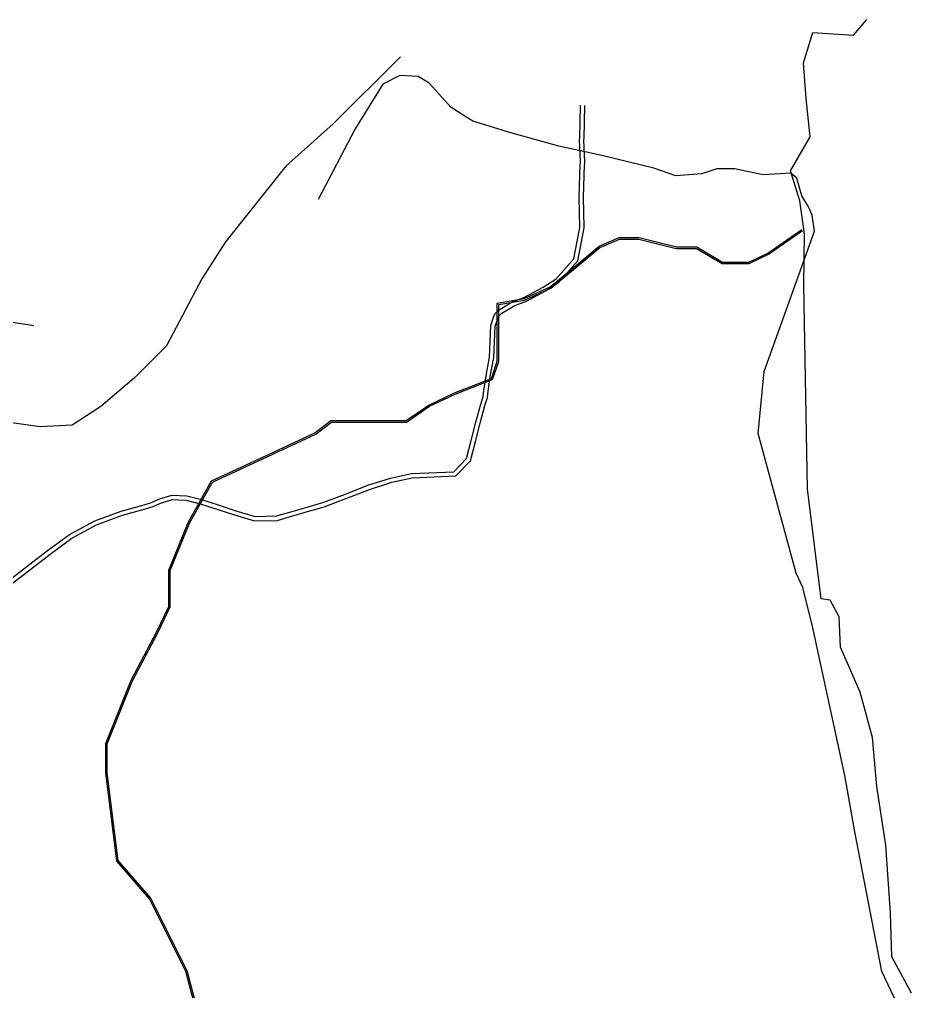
# Model space of a CAD drawing. Header units: millimetres. Extents: x 583 to 26013, y 350 to 21391.
# Drawn here: x 17091 to 18314, y 18147 to 19479 of the extents above; entities that cross this region are included whole.
import ezdxf

# ---------------------------------------------------------------- set-up
doc = ezdxf.new("R2010")
doc.units = ezdxf.units.MM
for name, color, linetype in [('divisa municipio', 40, 'Continuous'), ('LINE', 7, 'Continuous'), ('RIOS', 140, 'Continuous')]:
    doc.layers.add(name, color=color, linetype=linetype)

msp = doc.modelspace()

# ---------------------------------------------------------------- linework, layer by layer
at = {"layer": 'divisa municipio', "color": 0, "linetype": 'Continuous'}
for p, q in [((17613.28427, 19427.67052), (17521.04427, 19335.49652)), ((17612.47251, 19401.75841), (17589.41251, 19390.23741)), ((17637.83851, 19400.60641), (17612.47251, 19401.75841)), ((17652.82751, 19391.38941), (17637.83851, 19400.60641)), ((17589.41251, 19390.23741), (17551.42251, 19328.71641)), ((17682.80551, 19357.97641), (17652.82751, 19391.38941)), ((17712.78351, 19339.54141), (17682.80551, 19357.97641)), ((17521.04427, 19335.49652), (17456.47627, 19277.88852)), ((17551.42251, 19328.71641), (17500.69051, 19231.93341)), ((17764.66851, 19323.41041), (17712.78351, 19339.54141)), ((17830.38951, 19304.97541), (17764.66851, 19323.41041)), ((17889.19251, 19292.30241), (17830.38951, 19304.97541)), ((17960.67851, 19275.01941), (17889.19251, 19292.30241)), ((17456.47627, 19277.88852), (17373.46027, 19174.19052)), ((17990.65651, 19264.64941), (17960.67851, 19275.01941)), ((18047.15351, 19273.86741), (18026.39951, 19266.95441)), ((18071.36651, 19273.86741), (18047.15351, 19273.86741)), ((18110.56851, 19265.80141), (18071.36651, 19273.86741)), ((18026.39951, 19266.95441), (17990.65651, 19264.64941)), ((18148.61751, 19268.10641), (18110.56851, 19265.80141)), ((18156.68851, 19261.19341), (18148.61751, 19268.10641)), ((18163.60651, 19236.99741), (18156.68851, 19261.19341)), ((18172.83051, 19222.01941), (18163.60651, 19236.99741)), ((18177.44251, 19210.49741), (18172.83051, 19222.01941)), ((18180.90151, 19188.60541), (18177.44251, 19210.49741)), ((18111.72151, 18996.43441), (18180.90151, 19188.60541)), ((17373.46027, 19174.19052), (17341.17627, 19123.49652)), ((17341.17627, 19123.49652), (17292.75027, 19031.32052)), ((17110.97651, 19059.10641), (17059.09151, 19067.17241)), ((17292.75027, 19031.32052), (17248.93627, 18987.53852)), ((18103.65051, 18911.17241), (18111.72151, 18996.43441)), ((17248.93627, 18987.53852), (17202.81627, 18948.36452)), ((17119.80027, 18920.71252), (16969.91027, 18941.45052)), ((17202.81627, 18948.36452), (17163.61427, 18923.01652)), ((17163.61427, 18923.01652), (17119.80027, 18920.71252)), ((18155.53551, 18719.91141), (18103.65051, 18911.17241)), ((18164.75951, 18700.32441), (18155.53551, 18719.91141)), ((18178.59551, 18645.01941), (18164.75951, 18700.32441)), ((18222.40951, 18442.59141), (18178.59551, 18645.01941)), ((18236.24551, 18365.39541), (18222.40951, 18442.59141)), ((18273.14151, 18174.13441), (18236.24551, 18365.39541)), ((18299.08051, 18119.41241), (18273.14151, 18174.13441))]:
    msp.add_line(p, q, dxfattribs=at)
at = {"layer": 'LINE', "color": 0, "elevation": -792.96447}
for points in [[(17072.34438, 18706.95343), (17099.37122, 18727.61974), (17129.65315, 18750.94137), (17159.55482, 18772.93216), (17194.46164, 18791.60312), (17230.57192, 18805.17682), (17262.06201, 18813.84565), (17272.2247, 18816.87733), (17282.33778, 18821.41296), (17300.25564, 18827.00377), (17320.47692, 18826.20378), (17340.60445, 18820.74669), (17363.58664, 18813.43699), (17387.58873, 18805.56872), (17414.21738, 18797.84105), (17443.57205, 18798.39323), (17474.64725, 18807.33503), (17506.77334, 18816.65889), (17537.86347, 18828.23009), (17568.83663, 18840.46803), (17599.91572, 18850.39866), (17628.50575, 18856.76055), (17686.71639, 18859.07346), (17703.77725, 18876.9219), (17710.33608, 18901.84598), (17716.63901, 18926.90231), (17723.37909, 18951.68039), (17726.59128, 18961.80844), (17727.51009, 18970.1282), (17730.63057, 18990.31935), (17735.36369, 19016.19102), (17737.23942, 19059.50322), (17741.1197, 19070.75448), (17743.29121, 19075.72494), (17748.86619, 19081.05734), (17766.67616, 19091.67335), (17770.46244, 19093.16623), (17783.61203, 19098.28252), (17808.9677, 19111.86621), (17826.66039, 19123.38618), (17851.01855, 19150.70339), (17859.36159, 19193.87289), (17858.12962, 19235.60881), (17859.63932, 19279.95682), (17860.05545, 19281.62725), (17860.17873, 19283.36438), (17858.58329, 19314.3546), (17859.10106, 19316.49429), (17859.94307, 19361.06553)], [(17075.65251, 18701.92992), (17103.02402, 18722.85978), (17133.26149, 18746.14718), (17162.76353, 18767.84407), (17196.94289, 18786.12592), (17232.42757, 18799.46446), (17263.71604, 18808.07778), (17274.31902, 18811.24082), (17284.46657, 18815.7919), (17301.05374, 18820.96751), (17319.56173, 18820.23529), (17338.90934, 18814.98966), (17361.7428, 18807.72727), (17385.81758, 18799.83516), (17413.41974, 18791.82499), (17444.47335, 18792.40913), (17476.31301, 18801.57089), (17508.65851, 18810.95843), (17540.01252, 18822.62784), (17570.85441, 18834.81392), (17601.48365, 18844.6008), (17629.28271, 18850.78668), (17689.37789, 18853.17448), (17709.18532, 18873.89628), (17716.14685, 18900.35062), (17722.44372, 18925.38288), (17729.13601, 18949.98527), (17732.4899, 18960.56009), (17733.45956, 18969.34032), (17736.54753, 18989.32108), (17741.34018, 19015.51815), (17743.19605, 19058.3719), (17746.71377, 19068.57189), (17748.3078, 19072.22052), (17752.52219, 19076.25153), (17769.32997, 19086.27017), (17772.65068, 19087.57948), (17786.12568, 19092.82239), (17812.02689, 19106.69833), (17830.60553, 19118.79515), (17856.59612, 19147.94309), (17865.37856, 19193.38627), (17864.13263, 19235.59525), (17865.61432, 19279.12037), (17866.0035, 19280.68262), (17866.18968, 19283.30603), (17864.62022, 19313.79159), (17865.08756, 19315.72285), (17865.942, 19360.9522)]]:
    msp.add_lwpolyline(points, dxfattribs=at)
at = {"layer": 'RIOS', "lineweight": 25, "flags": 128}
for points in [[(18313.88426, 18144.63586), (18286.99576, 18194.23779), (18284.92752, 18254.17365), (18278.72246, 18347.1774), (18266.31232, 18427.78051), (18260.12366, 18494.79983), (18243.5767, 18556.8024), (18216.68854, 18618.80497), (18214.61996, 18660.14008), (18202.20982, 18682.87424), (18189.80004, 18684.94094), (18171.3506, 18835.77402), (18168.74078, 18987.02598), (18166.13097, 19114.80776), (18167.20784, 19185.1735), (18160.76897, 19230.21057), (18147.89124, 19271.38721), (18174.73892, 19317.82306), (18169.31132, 19370.25082), (18165.69269, 19419.06267), (18178.35755, 19460.64312), (18234.44392, 19457.02742), (18252.53604, 19478.72163)], [(17345.75125, 18073.74947), (17319.33232, 18174.39448), (17269.71024, 18273.5629), (17224.63022, 18325.28161), (17209.43261, 18446.44017), (17209.43261, 18486.78674), (17244.49626, 18573.54407), (17279.4047, 18639.98573), (17295.80313, 18674.39582), (17295.80313, 18724.12915), (17322.57425, 18789.33374), (17354.50776, 18846.43397), (17424.92834, 18879.10967), (17496.14843, 18912.2099), (17518.10489, 18929.0864), (17558.64796, 18929.0864), (17590.20649, 18929.0864), (17621.14668, 18929.0864), (17652.32345, 18950.40137), (17687.41222, 18967.09759), (17738.0947, 18986.70149), (17745.99878, 19010.39588), (17745.99878, 19044.92485), (17745.99878, 19089.75919), (17782.82857, 19096.16435), (17818.36385, 19112.20009), (17851.84395, 19139.88667), (17885.74952, 19167.92481), (17913.10783, 19179.81046), (17940.48705, 19179.81046), (17991.59876, 19167.04233), (18019.78551, 19167.04233), (18054.63431, 19146.14914), (18090.79984, 19146.14914), (18116.95951, 19158.65068), (18163.28943, 19191.0568)], [(17347.78947, 18073.86198), (17321.21398, 18175.10345), (17271.38502, 18274.68532), (17226.53874, 18326.13585), (17211.43261, 18446.56511), (17211.43261, 18486.39786), (17246.31316, 18572.70215), (17281.19336, 18639.09007), (17297.80313, 18673.94362), (17297.80313, 18723.73456), (17324.37863, 18788.46268), (17355.93715, 18844.89241), (17425.77014, 18877.29546), (17497.19191, 18910.48942), (17518.78472, 18927.0864), (17558.64796, 18927.0864), (17590.20649, 18927.0864), (17621.76502, 18927.0864), (17653.32354, 18948.66237), (17688.20375, 18965.25935), (17739.69407, 18985.17573), (17747.99878, 19010.07109), (17747.99878, 19044.92485), (17747.99878, 19088.077), (17783.42056, 19094.23729), (17819.43137, 19110.48761), (17853.11851, 19138.34541), (17886.80599, 19166.2032), (17913.52351, 19177.81046), (17940.24102, 19177.81046), (17991.35273, 19165.04233), (18019.23191, 19165.04233), (18054.08071, 19144.14914), (18091.25318, 19144.14914), (18117.9707, 19156.91727), (18164.43576, 19189.41792)]]:
    msp.add_lwpolyline(points, dxfattribs=at)

doc.saveas('drawing.dxf')
